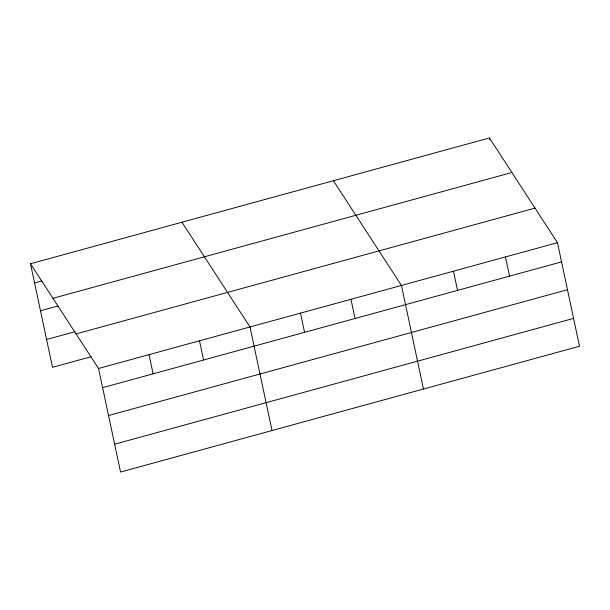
<?xml version="1.0" encoding="UTF-8"?>
<svg xmlns="http://www.w3.org/2000/svg" width="610" height="610" viewBox="0 0 610 610"><rect width="100%" height="100%" fill="white"/><g stroke="black" fill="none" stroke-linecap="round" stroke-linejoin="round"><path stroke-width="0.91" d="M30.5 263.749L489.449 137.951L557.487 242.681L579.5 346.251L120.551 472.048L98.538 368.478L30.5 263.749L52.513 367.319L91.065 356.751M34.579 282.948L41.922 280.935M52.956 298.313L511.904 172.516M40.496 310.787L57.935 306.006M46.596 339.473L75.053 331.68M76.082 333.922L535.031 208.124M98.538 368.478L557.487 242.681M102.617 387.678L561.566 261.881M108.534 415.517L567.483 289.719M114.634 444.202L573.583 318.405M333.403 180.728L401.441 285.45L423.454 389.02M181.955 222.238L249.993 326.968L272.007 430.53M489.449 137.951L489.838 139.781M505.469 256.94L509.556 276.132M453.459 271.198L457.538 290.39M350.956 299.289L355.043 318.489M300.478 313.128L304.558 332.32M199.508 340.807L203.587 359.999M149.023 354.639L153.102 373.838"/></g></svg>
